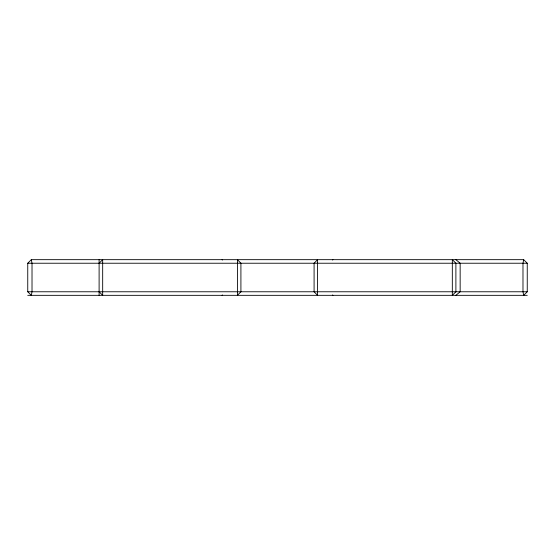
<?xml version="1.0" encoding="UTF-8"?>
<svg xmlns="http://www.w3.org/2000/svg" width="555" height="555" viewBox="0 0 555 555"><rect width="100%" height="100%" fill="white"/><g stroke="black" fill="none" stroke-linecap="round" stroke-linejoin="round"><path stroke-width="0.83" d="M523.684 259.664L522.983 263.23L522.983 291.77L523.684 295.336L527.25 291.77L527.25 263.23L523.684 259.664L31.316 259.664L27.75 263.23L27.75 291.77L31.316 295.336L32.017 291.77L32.017 263.23L31.316 259.664M99.109 263.23L102.675 259.664L102.675 295.336L99.109 291.77M455.891 295.336L460.157 291.77L460.157 263.23L455.891 259.664M222.076 295.336L222.506 294.989M332.494 260.011L332.924 259.664M27.75 263.23L527.25 263.23M27.75 291.77L527.25 291.77M27.75 295.336L527.25 295.336M332.494 294.989L332.924 295.336M222.076 259.664L222.506 260.011M99.109 259.664L99.109 295.336M240.912 291.77L237.415 295.336L237.415 259.664L240.912 263.23L240.912 291.77M317.578 259.664L314.088 263.23L314.088 291.77L317.578 295.336L317.578 259.664M455.891 291.77L452.325 295.336L452.325 259.664L455.891 263.23L455.891 291.77"/></g></svg>
